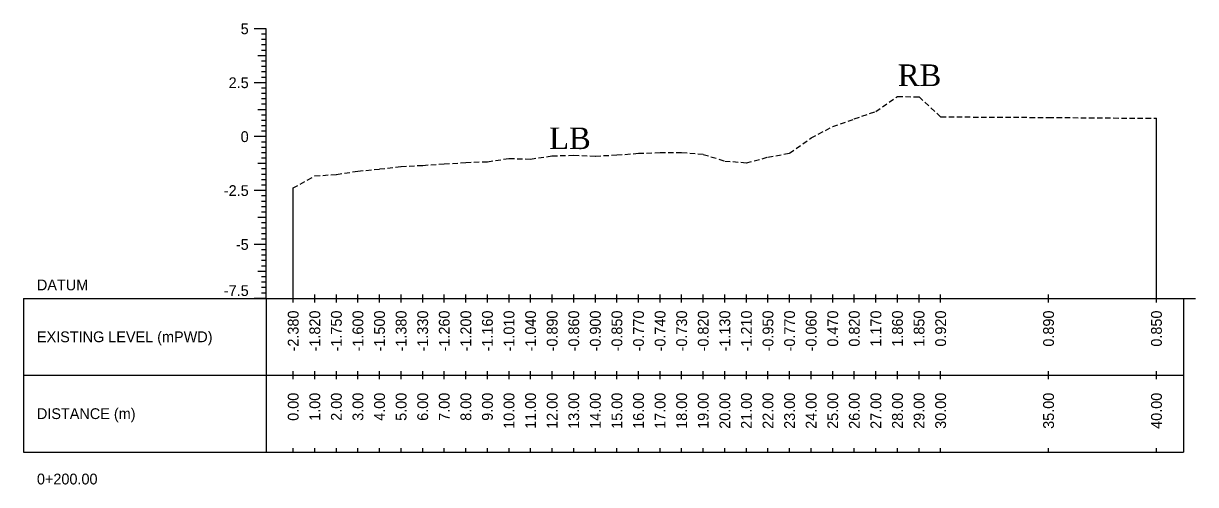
# Model space of a CAD drawing. Header units: inches. Extents: x 2527 to 3799, y -2520 to -1051.
# Drawn here: x 2834.5 to 2888.8, y -1367.1 to -1345.7 of the extents above; entities that cross this region are included whole.
import ezdxf
from ezdxf.enums import TextEntityAlignment as Align

# ---------------------------------------------------------------- set-up
doc = ezdxf.new("R2010")
doc.units = ezdxf.units.IN
doc.header["$MEASUREMENT"] = 0
doc.linetypes.add('HIDDEN', pattern=[0.375, 0.25, -0.125])
doc.layers.add('CS_Drawing', color=7, linetype='Continuous')
doc.layers.add('GL', color=3, linetype='HIDDEN')
doc.styles.add('romans', font='romans.shx')

msp = doc.modelspace()

# ---------------------------------------------------------------- linework, layer by layer
at = {"layer": 'CS_Drawing'}
for p, q in [((2845.741, -1345.985), (2845.179, -1345.985)), ((2845.741, -1345.985), (2845.347, -1345.985)), ((2845.741, -1345.985), (2845.516, -1345.985)), ((2845.741, -1346.235), (2845.516, -1346.235)), ((2845.741, -1358.485), (2845.741, -1345.985)), ((2845.741, -1346.485), (2845.516, -1346.485)), ((2845.741, -1346.735), (2845.516, -1346.735)), ((2845.741, -1347.235), (2845.347, -1347.235)), ((2845.741, -1346.985), (2845.516, -1346.985)), ((2845.741, -1347.235), (2845.516, -1347.235)), ((2845.741, -1347.485), (2845.516, -1347.485)), ((2845.741, -1347.735), (2845.516, -1347.735)), ((2845.741, -1347.985), (2845.516, -1347.985)), ((2845.741, -1348.485), (2845.179, -1348.485)), ((2845.741, -1348.485), (2845.347, -1348.485)), ((2845.741, -1348.235), (2845.516, -1348.235)), ((2845.741, -1348.485), (2845.516, -1348.485)), ((2845.741, -1348.735), (2845.516, -1348.735)), ((2845.741, -1348.985), (2845.516, -1348.985)), ((2845.741, -1349.235), (2845.516, -1349.235)), ((2845.741, -1349.485), (2845.516, -1349.485)), ((2845.741, -1349.735), (2845.347, -1349.735)), ((2845.741, -1349.735), (2845.516, -1349.735)), ((2845.741, -1349.985), (2845.516, -1349.985)), ((2886.991, -1358.485), (2886.991, -1350.135)), ((2845.741, -1350.235), (2845.516, -1350.235)), ((2845.741, -1350.485), (2845.516, -1350.485)), ((2845.741, -1350.735), (2845.516, -1350.735)), ((2845.741, -1350.985), (2845.179, -1350.985)), ((2845.741, -1350.985), (2845.347, -1350.985)), ((2845.741, -1350.985), (2845.516, -1350.985)), ((2845.741, -1351.235), (2845.516, -1351.235)), ((2845.741, -1351.485), (2845.516, -1351.485)), ((2845.741, -1351.735), (2845.516, -1351.735)), ((2845.741, -1352.235), (2845.347, -1352.235)), ((2845.741, -1351.985), (2845.516, -1351.985)), ((2845.741, -1352.235), (2845.516, -1352.235)), ((2845.741, -1352.485), (2845.516, -1352.485)), ((2845.741, -1352.735), (2845.516, -1352.735)), ((2845.741, -1352.985), (2845.516, -1352.985)), ((2845.741, -1353.235), (2845.516, -1353.235)), ((2846.991, -1358.485), (2846.991, -1353.365)), ((2845.741, -1353.485), (2845.179, -1353.485)), ((2845.741, -1353.485), (2845.347, -1353.485)), ((2845.741, -1353.485), (2845.516, -1353.485)), ((2845.741, -1353.735), (2845.516, -1353.735)), ((2845.741, -1353.985), (2845.516, -1353.985)), ((2845.741, -1354.235), (2845.516, -1354.235)), ((2845.741, -1354.485), (2845.516, -1354.485)), ((2845.741, -1354.735), (2845.347, -1354.735)), ((2845.741, -1354.735), (2845.516, -1354.735)), ((2845.741, -1354.985), (2845.516, -1354.985)), ((2845.741, -1355.235), (2845.516, -1355.235)), ((2845.741, -1355.485), (2845.516, -1355.485)), ((2845.741, -1355.985), (2845.179, -1355.985)), ((2845.741, -1355.985), (2845.347, -1355.985)), ((2845.741, -1355.735), (2845.516, -1355.735)), ((2845.741, -1355.985), (2845.516, -1355.985)), ((2845.741, -1356.235), (2845.516, -1356.235)), ((2845.741, -1356.485), (2845.516, -1356.485)), ((2845.741, -1357.235), (2845.347, -1357.235)), ((2845.741, -1356.735), (2845.516, -1356.735)), ((2845.741, -1356.985), (2845.516, -1356.985)), ((2845.741, -1357.235), (2845.516, -1357.235)), ((2845.741, -1357.485), (2845.516, -1357.485)), ((2845.741, -1357.735), (2845.516, -1357.735)), ((2845.741, -1357.985), (2845.516, -1357.985)), ((2845.741, -1358.235), (2845.516, -1358.235)), ((2846.991, -1358.673), (2846.991, -1358.298)), ((2847.991, -1358.673), (2847.991, -1358.298)), ((2848.991, -1358.673), (2848.991, -1358.298)), ((2849.991, -1358.673), (2849.991, -1358.298)), ((2850.991, -1358.673), (2850.991, -1358.298)), ((2851.991, -1358.673), (2851.991, -1358.298)), ((2852.991, -1358.673), (2852.991, -1358.298)), ((2853.991, -1358.673), (2853.991, -1358.298)), ((2854.991, -1358.673), (2854.991, -1358.298)), ((2855.991, -1358.673), (2855.991, -1358.298)), ((2856.991, -1358.673), (2856.991, -1358.298)), ((2857.991, -1358.673), (2857.991, -1358.298)), ((2858.991, -1358.673), (2858.991, -1358.298)), ((2859.991, -1358.673), (2859.991, -1358.298)), ((2860.991, -1358.673), (2860.991, -1358.298)), ((2861.991, -1358.673), (2861.991, -1358.298)), ((2862.991, -1358.673), (2862.991, -1358.298)), ((2863.991, -1358.673), (2863.991, -1358.298)), ((2864.991, -1358.673), (2864.991, -1358.298)), ((2865.991, -1358.673), (2865.991, -1358.298)), ((2866.991, -1358.673), (2866.991, -1358.298)), ((2867.991, -1358.673), (2867.991, -1358.298)), ((2868.991, -1358.673), (2868.991, -1358.298)), ((2869.991, -1358.673), (2869.991, -1358.298)), ((2870.991, -1358.673), (2870.991, -1358.298)), ((2871.991, -1358.673), (2871.991, -1358.298)), ((2872.991, -1358.673), (2872.991, -1358.298)), ((2873.991, -1358.673), (2873.991, -1358.298)), ((2874.991, -1358.673), (2874.991, -1358.298)), ((2875.991, -1358.673), (2875.991, -1358.298)), ((2876.991, -1358.673), (2876.991, -1358.298)), ((2881.991, -1358.673), (2881.991, -1358.298)), ((2886.991, -1358.673), (2886.991, -1358.298)), ((2834.491, -1358.485), (2845.741, -1358.485)), ((2834.491, -1358.485), (2834.491, -1365.61)), ((2845.741, -1358.485), (2845.179, -1358.485)), ((2845.741, -1358.485), (2845.347, -1358.485)), ((2845.741, -1358.485), (2845.516, -1358.485)), ((2845.741, -1358.485), (2888.241, -1358.485)), ((2845.741, -1358.485), (2845.741, -1365.61)), ((2888.241, -1358.485), (2888.804, -1358.485)), ((2888.241, -1358.485), (2888.635, -1358.485)), ((2888.241, -1358.485), (2888.466, -1358.485)), ((2888.241, -1358.485), (2888.241, -1365.61)), ((2834.491, -1362.048), (2845.741, -1362.048)), ((2845.741, -1362.048), (2888.241, -1362.048)), ((2845.741, -1362.048), (2888.241, -1362.048)), ((2846.991, -1362.235), (2846.991, -1361.86)), ((2847.991, -1362.235), (2847.991, -1361.86)), ((2848.991, -1362.235), (2848.991, -1361.86)), ((2849.991, -1362.235), (2849.991, -1361.86)), ((2850.991, -1362.235), (2850.991, -1361.86)), ((2851.991, -1362.235), (2851.991, -1361.86)), ((2852.991, -1362.235), (2852.991, -1361.86)), ((2853.991, -1362.235), (2853.991, -1361.86)), ((2854.991, -1362.235), (2854.991, -1361.86)), ((2855.991, -1362.235), (2855.991, -1361.86)), ((2856.991, -1362.235), (2856.991, -1361.86)), ((2857.991, -1362.235), (2857.991, -1361.86)), ((2858.991, -1362.235), (2858.991, -1361.86)), ((2859.991, -1362.235), (2859.991, -1361.86)), ((2860.991, -1362.235), (2860.991, -1361.86)), ((2861.991, -1362.235), (2861.991, -1361.86)), ((2862.991, -1362.235), (2862.991, -1361.86)), ((2863.991, -1362.235), (2863.991, -1361.86)), ((2864.991, -1362.235), (2864.991, -1361.86)), ((2865.991, -1362.235), (2865.991, -1361.86)), ((2866.991, -1362.235), (2866.991, -1361.86)), ((2867.991, -1362.235), (2867.991, -1361.86)), ((2868.991, -1362.235), (2868.991, -1361.86)), ((2869.991, -1362.235), (2869.991, -1361.86)), ((2870.991, -1362.235), (2870.991, -1361.86)), ((2871.991, -1362.235), (2871.991, -1361.86)), ((2872.991, -1362.235), (2872.991, -1361.86)), ((2873.991, -1362.235), (2873.991, -1361.86)), ((2874.991, -1362.235), (2874.991, -1361.86)), ((2875.991, -1362.235), (2875.991, -1361.86)), ((2876.991, -1362.235), (2876.991, -1361.86)), ((2881.991, -1362.235), (2881.991, -1361.86)), ((2886.991, -1362.235), (2886.991, -1361.86)), ((2834.491, -1365.61), (2845.741, -1365.61)), ((2845.741, -1365.61), (2888.241, -1365.61)), ((2846.991, -1365.61), (2846.991, -1365.423)), ((2847.991, -1365.61), (2847.991, -1365.423)), ((2848.991, -1365.61), (2848.991, -1365.423)), ((2849.991, -1365.61), (2849.991, -1365.423)), ((2850.991, -1365.61), (2850.991, -1365.423)), ((2851.991, -1365.61), (2851.991, -1365.423)), ((2852.991, -1365.61), (2852.991, -1365.423)), ((2853.991, -1365.61), (2853.991, -1365.423)), ((2854.991, -1365.61), (2854.991, -1365.423)), ((2855.991, -1365.61), (2855.991, -1365.423)), ((2856.991, -1365.61), (2856.991, -1365.423)), ((2857.991, -1365.61), (2857.991, -1365.423)), ((2858.991, -1365.61), (2858.991, -1365.423)), ((2859.991, -1365.61), (2859.991, -1365.423)), ((2860.991, -1365.61), (2860.991, -1365.423)), ((2861.991, -1365.61), (2861.991, -1365.423)), ((2862.991, -1365.61), (2862.991, -1365.423)), ((2863.991, -1365.61), (2863.991, -1365.423)), ((2864.991, -1365.61), (2864.991, -1365.423)), ((2865.991, -1365.61), (2865.991, -1365.423)), ((2866.991, -1365.61), (2866.991, -1365.423)), ((2867.991, -1365.61), (2867.991, -1365.423)), ((2868.991, -1365.61), (2868.991, -1365.423)), ((2869.991, -1365.61), (2869.991, -1365.423)), ((2870.991, -1365.61), (2870.991, -1365.423)), ((2871.991, -1365.61), (2871.991, -1365.423)), ((2872.991, -1365.61), (2872.991, -1365.423)), ((2873.991, -1365.61), (2873.991, -1365.423)), ((2874.991, -1365.61), (2874.991, -1365.423)), ((2875.991, -1365.61), (2875.991, -1365.423)), ((2876.991, -1365.61), (2876.991, -1365.423)), ((2881.991, -1365.61), (2881.991, -1365.423)), ((2886.991, -1365.61), (2886.991, -1365.423))]:
    msp.add_line(p, q, dxfattribs=at)
at = {"layer": 'GL'}
msp.add_lwpolyline([(2846.991, -1353.365), (2847.991, -1352.805), (2848.991, -1352.735), (2849.991, -1352.585), (2850.991, -1352.485), (2851.991, -1352.365), (2852.991, -1352.315), (2853.991, -1352.245), (2854.991, -1352.185), (2855.991, -1352.145), (2856.991, -1351.995), (2857.991, -1352.025), (2858.991, -1351.875), (2859.991, -1351.845), (2860.991, -1351.885), (2861.991, -1351.835), (2862.991, -1351.755), (2863.991, -1351.725), (2864.991, -1351.715), (2865.991, -1351.805), (2866.991, -1352.115), (2867.991, -1352.195), (2868.991, -1351.935), (2869.991, -1351.755), (2870.991, -1351.045), (2871.991, -1350.515), (2872.991, -1350.165), (2873.991, -1349.815), (2874.991, -1349.125), (2875.991, -1349.135), (2876.991, -1350.065), (2881.991, -1350.095), (2886.991, -1350.135)], dxfattribs=at)

# ---------------------------------------------------------------- texts
at = {"char_height": 1, "width": 87.77218, "attachment_point": 1, "style": 'romans'}
for s, insert in [('{\\fTimes New Roman|b0|i0|c0|p18;RB}', (2875.007, -1347.637)), ('{\\fTimes New Roman|b0|i0|c0|p18;LB}', (2858.85, -1350.562))]:
    msp.add_mtext(s, dxfattribs=dict(at, insert=insert))
at = {"layer": 'CS_Drawing'}
for s, p in [('5', (2844.929, -1345.985)), ('2.5', (2844.929, -1348.485)), ('0', (2844.929, -1350.985)), ('-2.5', (2844.929, -1353.485)), ('-5', (2844.929, -1355.985))]:
    msp.add_text(s, height=0.5, dxfattribs=at).set_placement(p, align=Align.MIDDLE_RIGHT)
for s, p in [('DATUM', (2835.116, -1357.86)), ('EXISTING LEVEL (mPWD)', (2835.116, -1360.266)), ('DISTANCE (m)', (2835.116, -1363.829)), ('0+200.00', (2835.116, -1366.86))]:
    msp.add_text(s, height=0.5, dxfattribs=at).set_placement(p, align=Align.MIDDLE_LEFT)
msp.add_text('-7.5', height=0.5, dxfattribs=at).set_placement((2844.929, -1358.373), align=Align.RIGHT)
for s, p in [('-2.380', (2846.991, -1359.048)), ('-1.820', (2847.991, -1359.048)), ('-1.750', (2848.991, -1359.048)), ('-1.600', (2849.991, -1359.048)), ('-1.500', (2850.991, -1359.048)), ('-1.380', (2851.991, -1359.048)), ('-1.330', (2852.991, -1359.048)), ('-1.260', (2853.991, -1359.048)), ('-1.200', (2854.991, -1359.048)), ('-1.160', (2855.991, -1359.048)), ('-1.010', (2856.991, -1359.048)), ('-1.040', (2857.991, -1359.048)), ('-0.890', (2858.991, -1359.048)), ('-0.860', (2859.991, -1359.048)), ('-0.900', (2860.991, -1359.048)), ('-0.850', (2861.991, -1359.048)), ('-0.770', (2862.991, -1359.048)), ('-0.740', (2863.991, -1359.048)), ('-0.730', (2864.991, -1359.048)), ('-0.820', (2865.991, -1359.048)), ('-1.130', (2866.991, -1359.048)), ('-1.210', (2867.991, -1359.048)), ('-0.950', (2868.991, -1359.048)), ('-0.770', (2869.991, -1359.048)), ('-0.060', (2870.991, -1359.048)), ('0.470', (2871.991, -1359.048)), ('0.820', (2872.991, -1359.048)), ('1.170', (2873.991, -1359.048)), ('1.860', (2874.991, -1359.048)), ('1.850', (2875.991, -1359.048)), ('0.920', (2876.991, -1359.048)), ('0.890', (2881.991, -1359.048)), ('0.850', (2886.991, -1359.048)), ('0.00', (2846.991, -1362.86)), ('1.00', (2847.991, -1362.86)), ('2.00', (2848.991, -1362.86)), ('3.00', (2849.991, -1362.86)), ('4.00', (2850.991, -1362.86)), ('5.00', (2851.991, -1362.86)), ('6.00', (2852.991, -1362.86)), ('7.00', (2853.991, -1362.86)), ('8.00', (2854.991, -1362.86)), ('9.00', (2855.991, -1362.86)), ('10.00', (2856.991, -1362.86)), ('11.00', (2857.991, -1362.86)), ('12.00', (2858.991, -1362.86)), ('13.00', (2859.991, -1362.86)), ('14.00', (2860.991, -1362.86)), ('15.00', (2861.991, -1362.86)), ('16.00', (2862.991, -1362.86)), ('17.00', (2863.991, -1362.86)), ('18.00', (2864.991, -1362.86)), ('19.00', (2865.991, -1362.86)), ('20.00', (2866.991, -1362.86)), ('21.00', (2867.991, -1362.86)), ('22.00', (2868.991, -1362.86)), ('23.00', (2869.991, -1362.86)), ('24.00', (2870.991, -1362.86)), ('25.00', (2871.991, -1362.86)), ('26.00', (2872.991, -1362.86)), ('27.00', (2873.991, -1362.86)), ('28.00', (2874.991, -1362.86)), ('29.00', (2875.991, -1362.86)), ('30.00', (2876.991, -1362.86)), ('35.00', (2881.991, -1362.86)), ('40.00', (2886.991, -1362.86))]:
    msp.add_text(s, height=0.5, rotation=90, dxfattribs=at).set_placement(p, align=Align.MIDDLE_RIGHT)

doc.saveas('drawing.dxf')
